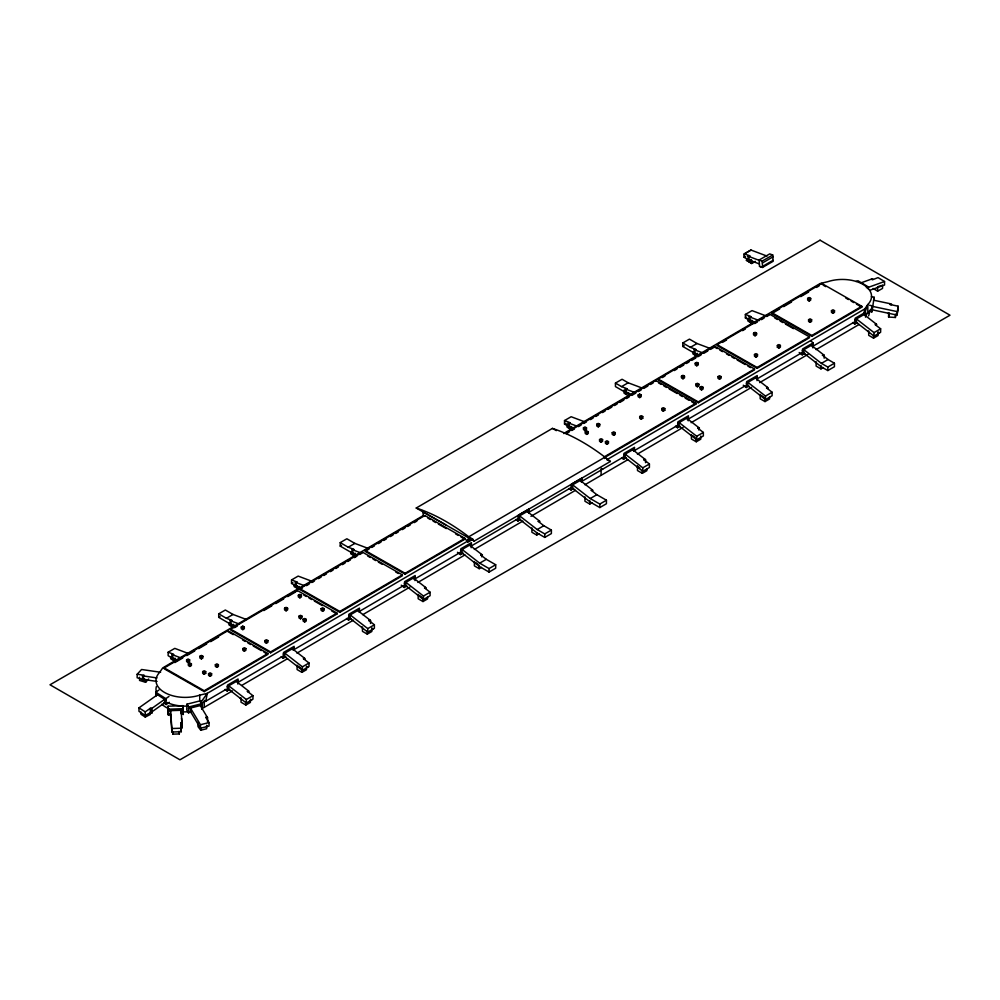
<?xml version="1.0" encoding="UTF-8"?>
<svg xmlns="http://www.w3.org/2000/svg" width="1000" height="1000" viewBox="0 0 1000 1000"><rect width="100%" height="100%" fill="white"/><g stroke="black" fill="none" stroke-linecap="round" stroke-linejoin="round"><path stroke-width="1.5" d="M183.075 705.675L183.287 714.463L183.075 705.675L168.1 706.188L168.312 714.975L171.312 714.875M168.312 714.975L168.1 706.188M202.162 709.325L202.387 703.538L200.688 700.7L186.95 704.188L186.737 709.975L188.425 712.8L191.175 712.113M188.425 712.8L188.65 707.013L186.95 704.188M200.538 702.237L200.688 700.7M868.138 288.85L868.4 286.975L857.987 280.75L855.962 281.475M225.1 689.425L227.087 690.975L227.475 685.125L238.088 679L237.825 684.062M281.163 656.75L283.15 658.3L283.538 652.438L294.15 646.325L293.888 650.225M346.525 618.525L348.512 620.075L348.9 614.225L359.513 608.1L359.25 612M401.238 585.175L404.225 587.5L404.613 581.65L415.225 575.525L414.963 580.588M457.463 552.3L460.45 554.625L460.85 548.775L471.45 542.65L471.188 547.725M515.962 519.462L517.95 521.013L518.35 515.163L528.95 509.038L528.688 512.938M569.012 488.45L571 490L571.388 484.15L582 478.025L581.737 481.925M621.55 457.725L623.538 459.275L623.925 453.425L634.538 447.3L634.275 451.2M675.487 426.188L677.487 427.738L677.875 421.887L688.475 415.763L688.225 420.825M743.263 385.213L746.25 387.537L746.637 381.675L757.25 375.562L756.988 380.625M799.188 352.512L802.175 354.837L802.562 348.988L813.175 342.863L811.175 341.312M812.913 347.925L813.175 342.863M852.775 322.537L854.775 324.087L855.163 318.225L865.763 312.1L865.512 317.175M604.7 458.537L604.975 457.15L468.762 536.788L467.688 542.325L473.088 539.175M863.812 314.15L864.825 308.9L867.825 304.525A29.188 16.85 0 0 0 862.862 284.3A29.188 16.85 0 0 0 827.788 281.688L820.238 283.475L563.612 433.525M869.038 311.312L871.838 311.9L872.025 311.05L874.163 297.262L871.363 296.675M871.838 311.9L872.425 309.037M890.263 304.538L898.088 306.188L898.088 309.688L896.975 315.062L888.462 313.263L888.587 312.65L888.587 317.025L895.387 317.488L895.9 315.038M890.263 304.688L890.425 303.762M888.587 317.025L889.35 313.337M891.338 304.762L891.488 303.988L873.538 300.188M896.975 315.062L898.088 306.188M872.025 307.562L872.387 305.863L869.587 305.275M873.8 298.962L874.163 297.262M864.812 312.688L867.825 304.525L867.825 313.275L865.562 315.025M200.575 702.712L207.288 693.35L472 538.575M157.062 681.438L143.488 679.463L144.113 678.775L144.113 679.9L137.162 677.763L137.162 674.262L141.562 669.488L160.6 672.262M144.113 679.9L142.537 680.288L142.537 675.825L144.113 675.275M143.488 676.112L144.113 675.438M142.537 680.288L143.162 675.138L137.162 674.262M139.562 677.275L139.562 680.438L145.612 682.288L148.625 679.013M156.062 696.137L155.8 692.225L158.938 690M152 708.45L150.312 708.288L150.312 712.763L152 712.913L151.113 712.35L145.25 715.375L138.975 711.35L138.975 707.85L157.5 694.725M150.375 714.425L145.275 717.062L145.25 711.875L150.312 708.288L151.2 708.863L151.2 713.337M151.2 708.863L164.65 699.325L164.65 702.825L152 711.8L151.113 711.225M169.363 702.3L166.225 704.538L165.812 698.662L168.962 696.438M416.238 508.025L552.413 428.4A195.8 113.763 59.7 0 1 610.4 461.463L474.212 541.075L416.238 508.025A195.8 113.763 59.7 0 1 474.212 541.075M422.762 511.75L445.662 524.8M424.888 515.513L365.1 550.475L365.1 551.35L405.1 574.163L464.9 539.2L464.9 538.325L424.888 515.513L424.888 516.388L423.363 515.525L162.7 667.925L159.7 672.312A29.188 16.85 0 0 0 164.662 692.525A29.188 16.85 0 0 0 199.737 695.138L207.288 693.35L205.763 701.225L200.95 703.35M164.225 667.925L227.9 630.688L267.913 653.5L267.913 654.375L204.237 691.612L164.225 668.8L164.225 667.925L204.237 690.738L267.913 653.5M230.613 629.113L297 590.288L337.013 613.1L337.013 613.975L270.625 652.8L230.613 629.987L230.613 629.113L270.625 651.925L337.013 613.1M299.825 588.638L362.337 552.087L402.35 574.9L402.35 575.775L339.837 612.325L299.825 589.513L299.825 588.638L339.837 611.45L402.35 574.9M565.1 433.537L655.825 380.487L695.837 403.3L695.837 404.175L605.125 457.225M658.25 379.075L714.5 346.188L754.513 369L754.513 369.875L698.263 402.762L658.25 379.95L658.25 379.075L698.263 401.887L754.513 369M757.113 368.35L717.1 345.538L717.1 344.663L769.438 314.075L809.45 336.875L809.45 337.75L757.125 368.35L757.125 367.475L809.45 336.875M771.825 312.663L821.762 283.475L861.775 306.288L861.775 307.162L811.85 336.35L771.825 313.538L771.825 312.663L811.85 335.475L861.775 306.288M174.838 662.588L182.8 657.938M186.775 655.612L194.737 650.962M198.713 648.637L206.675 643.975M210.65 641.65L218.612 637M234.6 627.65L237.25 626.1M263.8 610.575L271.775 605.913M275.75 603.587L283.725 598.925M287.7 596.6L295.675 591.938M299.825 589.513L302.488 587.962M306.475 585.625L309.137 584.075M311.8 582.513L314.462 580.962M318.45 578.625L321.112 577.075M323.775 575.513L326.425 573.962M330.425 571.625L333.075 570.075M335.737 568.513L338.4 566.962M342.388 564.625L345.05 563.075M347.713 561.512L350.375 559.963M354.363 557.625L357.025 556.075M359.675 554.513L362.337 552.962L362.337 552.087M366.425 550.575L369.087 549.025M371.737 547.463L374.4 545.913M378.387 543.587L381.037 542.025M383.7 540.475L386.362 538.925M390.337 536.587L393 535.037M395.662 533.488L398.312 531.925M402.3 529.6L404.963 528.05M407.612 526.487L410.275 524.938M414.263 522.612L416.912 521.05M566.438 433.625L569.113 432.075M571.775 430.513L574.45 428.95M578.45 426.613L581.112 425.05M583.787 423.488L586.45 421.925M590.462 419.588L593.125 418.025M595.788 416.463L598.462 414.913M602.463 412.562L605.138 411.012M607.8 409.45L611.8 407.113M614.475 405.55L617.137 403.988M619.812 402.425L623.812 400.087M626.475 398.525L629.15 396.962M631.812 395.412L635.812 393.062M638.488 391.512L641.15 389.95M643.825 388.387L647.825 386.05M650.487 384.487L653.162 382.925M662.275 377.6L664.95 376.037M674.325 370.55L677 368.988M679.675 367.425L683.7 365.075M686.375 363.512L689.05 361.938M691.737 360.375L695.75 358.025M698.425 356.463L701.112 354.888M703.787 353.325L707.8 350.975M710.487 349.412L714.5 347.062L714.5 346.188M722.475 342.4L726.5 340.05M742.6 330.637L745.288 329.062M754.675 323.575L757.362 322M761.388 319.65L764.062 318.087M766.75 316.512L769.438 314.95L769.438 314.075M771.825 313.538L779.712 308.938M783.662 306.625L791.538 302.025M800.738 296.637L808.625 292.025M816.513 287.425L819.137 285.887M241.275 627.025L242.787 626.138L244.312 627.013L244.312 628.763L242.8 629.637L241.275 628.775L241.275 627.025L242.8 627.888L244.312 627.013M638.15 394.975L639.663 394.1L641.188 394.963L641.188 396.712L639.675 397.6L638.15 396.725L638.15 394.975L639.675 395.85L641.188 394.963M186.6 659.85L188.1 658.975L189.625 659.837L189.625 661.587L188.125 662.475L186.6 661.6L186.6 659.85L188.125 660.725L189.625 659.837M583.462 427.812L584.975 426.925L586.5 427.8L586.5 429.55L584.987 430.425L583.462 429.562L583.462 427.812L584.987 428.675L586.5 427.8M298.35 595.225L299.862 594.35L301.388 595.212L301.388 596.962L299.875 597.85L298.35 596.975L298.35 595.225L299.875 596.1L301.388 595.212M695.225 363.188L696.737 362.3L698.263 363.175L698.263 364.925L696.75 365.8L695.225 364.938L695.225 363.188L696.75 364.05L698.263 363.175M199.862 656.287L201.375 655.4L202.9 656.275L202.9 658.025L201.388 658.9L199.862 658.037L199.862 656.287L201.388 657.15L202.9 656.275M596.737 424.237L598.237 423.363L599.763 424.225L599.763 425.975L598.263 426.863L596.737 425.988L596.737 424.237L598.263 425.112L599.763 424.225M188.375 663.825L189.875 662.938L191.4 663.812L191.4 665.562L189.9 666.438L188.375 665.575L188.375 663.825L189.9 664.688L191.4 663.812M585.25 431.775L586.75 430.9L588.275 431.763L588.275 433.512L586.775 434.4L585.25 433.525L585.25 431.775L586.775 432.65L588.275 431.763M284.575 608.2L286.087 607.325L287.613 608.2L287.613 609.95L286.1 610.825L284.575 609.95L284.575 608.2L286.1 609.075L287.613 608.2M681.45 376.163L682.962 375.288L684.488 376.15L684.488 377.9L682.975 378.787L681.45 377.912L681.45 376.163L682.975 377.038L684.488 376.15M202.675 671.6L204.175 670.725L205.7 671.587L205.7 673.337L204.2 674.225L202.675 673.35L202.675 671.6L205.7 673.337M599.55 439.562L601.05 438.675L602.575 439.55L602.575 441.3L601.075 442.175L599.55 441.312L599.55 439.562L601.075 440.425L602.575 439.55M215.362 664.712L216.863 663.825L218.388 664.7L218.388 666.45L216.875 667.325L215.362 666.45L215.362 664.712L216.875 665.575L218.388 664.7M242.838 648.575L244.338 647.688L245.863 648.562L245.863 650.312L244.363 651.188L242.838 650.325L242.838 648.575L244.363 649.438L245.863 648.562M612.225 432.663L613.737 431.788L615.262 432.65L615.262 434.4L613.75 435.288L612.225 434.412L612.225 432.663L613.75 433.537L615.262 432.65M639.712 416.525L641.213 415.65L642.738 416.512L642.738 418.263L641.237 419.15L639.712 418.275L639.712 416.525L642.738 418.263M298.975 616.175L300.487 615.3L302.013 616.175L302.013 617.925L300.5 618.8L298.975 617.925L298.975 616.175L300.5 617.05L302.013 616.175M695.85 384.137L697.35 383.263L698.875 384.125L698.875 385.875L697.375 386.763L695.85 385.887L695.85 384.137L697.375 385.012L698.875 384.125M205.7 671.587L204.2 672.475L204.2 674.225M642.738 416.512L641.237 417.4L641.237 419.15M264.887 640.588L266.388 639.7L267.913 640.575L267.913 642.325L266.413 643.2L264.887 642.337L264.887 640.588L266.413 641.45L267.913 640.575M661.762 408.537L663.263 407.663L664.788 408.525L664.788 410.275L663.288 411.163L661.762 410.288L661.762 408.537L664.788 410.275M208.575 673.675L210.075 672.8L211.6 673.662L211.6 675.413L210.1 676.3L208.575 675.425L208.575 673.675L210.1 674.55L211.6 673.662M605.45 441.637L606.95 440.75L608.475 441.625L608.475 443.375L606.975 444.25L605.45 443.387L605.45 441.637L606.975 442.5L608.475 441.625M321.125 608.638L322.625 607.75L324.15 608.625L324.15 610.375L322.65 611.25L321.125 610.388L321.125 608.638L322.65 609.5L324.15 608.625M718 376.587L719.5 375.712L721.025 376.575L721.025 378.325L719.525 379.212L718 378.338L718 376.587L719.525 377.463L721.025 376.575M303.15 619.362L304.662 618.475L306.188 619.35L306.188 621.1L304.675 621.975L303.15 621.112L303.15 619.362L304.675 620.225L306.188 619.35M700.025 387.312L701.538 386.438L703.062 387.312L703.062 389.062L701.55 389.938L700.025 389.062L700.025 387.312L701.55 388.188L703.062 387.312M664.788 408.525L663.288 409.412L663.288 411.163M405.112 574.163L405.112 573.288L464.9 538.325M603.775 457.137L695.837 403.3M468.225 539.562L470.925 537.987M606.862 459.725L864.825 308.9M225.912 689.45L205.763 701.225L204.237 700.362M238.012 682.375L282.35 656.45M293.1 650.163L348.188 617.95M358.938 611.675L403.275 585.75M414.025 579.462L461.05 551.962M470.475 546.462L517.675 518.862M528.462 512.55L570.275 488.113M581.062 481.8L624.138 456.613M633.55 451.112L677.887 425.188M687.288 419.688L745.062 385.913M757.163 378.837L801.5 352.912M812.25 346.625L853.9 322.275M201.588 708.688A27.05 15.613 0 0 0 204.237 707.362L232.45 690.863M241.863 685.362L287.538 658.65M296.95 653.15L353.387 620.163M362.788 614.663L409.812 587.163M417.875 582.45L464.9 554.95M474.35 549.438L522.888 521.05M530.988 516.312L575.487 490.3M584.925 484.775L627.987 459.6M637.388 454.1L683.075 427.4M691.137 422.675L751.6 387.325M759.663 382.612L808.037 354.338M816.1 349.625L859.087 324.475M807.663 298.387L809.175 297.512L810.688 298.387L810.688 300.138L809.175 301.012L807.663 300.138L807.663 298.387L809.175 299.262L810.688 298.387M753.55 333.175L755.075 332.3L756.587 333.175L756.587 334.925L755.075 335.8L753.55 334.925L753.55 333.175L755.075 334.05L756.587 333.175M808.575 319.713L810.088 318.825L811.612 319.7L811.612 321.45L810.1 322.325L808.575 321.45L808.575 319.713L810.1 320.575L811.612 319.7M754.475 354.5L755.987 353.625L757.5 354.5L757.5 356.25L755.987 357.125L754.475 356.25L754.475 354.5L755.987 355.375L757.5 354.5M831.475 310.637L832.987 309.762L834.5 310.637L834.5 312.387L832.987 313.263L831.475 312.387L831.475 310.637L832.987 311.512L834.5 310.637M777.362 345.438L778.875 344.562L780.387 345.438L780.387 347.188L778.875 348.062L777.362 347.188L777.362 345.438L778.875 346.312L778.875 348.062M777.362 347.188L780.387 345.438M749.075 260.125L744.262 257.35L744.262 253.85L750.888 250.012L767.025 256.087M751.038 250.075L744.412 253.9L744.412 257.425M744.262 257.35L745.588 256.575M751.15 259.788L748.888 261.1L748.125 260.663L748.125 256.2L749.825 255.938M748.275 256.262L749.375 255.625L744.262 253.85M749.825 256.087L748.888 256.637L748.888 261.1M755.4 261.337L751.65 263.5L746.35 260.175L751.875 263.1M749.825 259.438L748.888 259.988L759.463 263.962M751.65 263.062L754.038 261.6M754.262 261.725L751.65 263.238L746.35 260.175M759.125 260.012L769.737 253.888L772.725 255.012L773.112 261.312L762.513 267.438L759.525 266.312L759.125 260.012L762.113 261.137L772.725 255.012M759.525 266.312L762.513 267.438L762.375 263.012L772.987 256.887M762.375 266.5L772.987 260.375M693.962 352.9L682.812 346.463L682.812 342.962L689.438 339.125L697.025 343.512L710.562 348.6M627.1 392.212L627.1 393.325L615.438 386.587L615.438 383.088L622.075 379.263L628.175 382.788L643.05 388.387M353.8 553.95L340.225 546.112L340.225 542.612L346.863 538.775L354.862 543.4L368.4 548.5M229.963 623.837L218.713 617.337L218.713 613.837L225.338 610.013L233.038 614.462L246.575 619.55M682.812 346.463L684.137 345.688M340.225 546.112L341.55 545.337M218.713 617.337L220.037 616.575M748.975 320.025L745.375 317.95L745.375 314.45L752 310.613L765.537 315.712M615.438 383.088L621.538 386.613L628.175 382.788M682.812 342.962L690.387 347.337L697.025 343.512M568.125 426.15L564.513 424.062L564.513 420.562L571.15 416.737L584.688 421.825M295.138 585.513L291.537 583.425L291.537 579.925L298.163 576.1L313.05 581.7M340.225 542.612L348.237 547.238L354.862 543.4M745.375 317.95L746.7 317.175M218.713 613.837L226.4 618.288L233.038 614.462M173.713 658.913L168.15 655.7L168.15 652.2L174.788 648.375L188.312 653.475M752.262 320.387L750 321.7L749.237 321.262L749.237 316.8L750.938 316.537M564.513 424.062L565.85 423.3M628.438 392.562L626.163 393.875L625.4 393.438L625.4 388.975L627.1 388.713M750 317.238L750.938 316.688M697.288 353.288L695.013 354.6L694.262 354.162L694.262 349.7L695.962 349.438M626.163 389.412L627.1 388.862M571.413 426.512L569.138 427.825L568.387 427.388L568.387 422.925L570.087 422.663M695.013 350.138L695.962 349.588M291.537 583.425L292.863 582.663M570.087 422.812L569.138 423.363L569.138 427.825M300.975 587.875L296.163 586.075L297.1 585.525L297.1 586.638L295.4 586.75L295.4 582.288L297.1 582.025M355.138 553.175L352.863 554.487L352.1 554.05L352.1 549.587L353.8 549.325M233.3 624.237L231.025 625.55L230.275 625.112L230.275 620.638L231.975 620.388M175.05 658.15L172.775 659.463L172.013 659.025L172.013 654.562L173.713 654.45L172.775 655M296.163 582.725L297.1 582.175M352.863 550.025L353.8 549.487M749.237 321.262L750.938 321.163L750.938 320.037M231.025 621.075L231.975 620.538M625.4 393.438L626.35 392.887M694.262 354.162L695.962 354.05M568.387 427.388L570.087 427.275L570.087 426.163M352.1 554.05L353.05 553.513M230.275 625.112L231.975 625M172.013 659.025L172.963 658.475M854.9 319.8L865.512 313.675M802.3 350.55L812.913 344.438M746.375 383.25L756.988 377.125M677.613 423.462L688.225 417.337M623.675 455L634.275 448.875M571.125 485.725L581.737 479.6M518.088 516.737L528.688 510.613M460.588 550.35L471.188 544.225M404.363 583.225L414.963 577.1M854.9 323.3L856.413 322.425L856.413 318.925L874.013 332.625L874.013 336.125L880.638 332.287L880.638 328.787L875.075 324.613L876.012 323.913M348.65 615.8L359.25 609.675M802.3 354.05L803.825 353.175L803.825 349.675L821.413 363.375L827.812 367.062L834.438 363.237L834.438 366.737L827.812 370.562L821.413 366.875L803.825 353.175M283.288 654.013L293.888 647.887M854.775 324.087L857.425 322.55M746.375 386.75L747.887 385.875L747.887 382.375L765.487 396.075L765.487 399.575L772.113 395.737L772.113 392.238L766.55 387.912M227.213 686.688L237.825 680.575M802.175 354.837L804.825 353.3M677.613 426.95L679.125 426.075L679.125 422.587L696.725 436.275L696.725 439.775L703.35 435.95L703.35 432.45L697.788 428.113M623.675 458.488L625.188 457.612L625.188 454.125L642.775 467.812L642.775 471.312L649.412 467.488L649.412 463.988L643.838 459.65M746.25 387.537L748.9 386M571.125 489.212L572.638 488.338L572.638 484.85L590.237 498.537L599.812 504.062L606.438 500.225L606.438 503.725L599.812 507.562L590.237 502.038L572.638 488.338M677.487 427.738L680.138 426.213M623.538 459.275L626.188 457.75M518.088 520.225L519.6 519.35L519.6 515.862L537.2 529.55L544.75 533.913L551.388 530.087L551.388 533.587L544.75 537.413L537.2 533.05L519.6 519.35M460.588 553.837L462.1 552.962L462.1 549.475L479.688 563.162L489.05 568.575L495.688 564.738L495.688 568.237L489.05 572.075L479.688 566.663L462.1 552.962M571 490L573.65 488.462M404.363 586.712L405.875 585.837L405.875 582.35L423.462 596.038L423.462 599.538L430.1 595.712L430.1 592.212L424.525 587.875M517.95 521.013L520.612 519.475M460.45 554.625L463.113 553.1M348.65 619.288L350.163 618.413L350.163 614.925L367.75 628.612L367.75 632.112L374.387 628.288L374.387 624.788L368.812 620.45M404.225 587.5L406.875 585.975M283.288 657.513L284.8 656.637L284.8 653.138L302.387 666.838L302.387 670.337L309.025 666.5L309.025 663L303.45 658.675M227.213 690.188L228.725 689.312L228.725 685.812L246.325 699.513L246.325 703.012L252.95 699.175L252.95 695.675L247.387 691.35M348.512 620.075L351.163 618.55M283.15 658.3L285.8 656.762M227.087 690.975L229.737 689.438M822.475 355.213L823.425 354.663M766.55 388.062L767.5 387.362M875.825 325.05L876.775 324.5L863.988 314.55M822.475 355.363L824.175 355.25L811.4 345.312M697.788 428.263L698.725 427.725M643.838 459.8L644.788 459.1M767.312 388.5L768.25 387.95L755.475 378M591.3 490.375L592.25 489.825M698.538 428.7L699.488 428.162L686.7 418.212M538.263 521.388L539.2 520.837M644.6 460.238L645.55 459.7L632.762 449.75M856.413 322.425L867.95 331.4L868.7 330.962L868.7 335.337L873.55 338.137L878.088 335.513L878.088 333.4M480.763 555L481.7 554.612M591.3 490.525L593 490.412L580.225 480.475M815.35 362.15L816.112 361.712L816.112 366.087L820.95 368.888L823.225 367.575M424.525 588.025L425.475 587.337M538.263 521.538L539.963 521.425L527.175 511.488M759.425 394.85L760.188 394.412L760.188 398.787L765.025 401.587L769.575 398.963L769.575 396.85M368.812 620.6L369.762 619.913M480.763 555.163L482.463 555.05L469.675 545.1M690.662 435.062L691.413 434.625L691.413 439L696.263 441.788L700.8 439.162L700.8 436.012M303.45 658.825L304.4 658.125M425.288 588.462L426.238 587.925L413.45 577.975M625.188 457.612L636.712 466.6L637.475 466.163L639.9 468.038M247.387 691.5L248.337 690.8M369.575 621.038L370.525 620.5L357.738 610.55M304.212 659.262L305.163 658.713L292.375 648.763M248.15 691.938L249.088 691.388L236.312 681.45M473.638 561.95L474.387 561.512L474.387 565.887L479.225 568.688L481.5 567.375M417.4 594.825L418.162 594.388L418.162 598.763L423 601.55L427.55 598.925L427.55 596.825M350.163 618.413L361.688 627.4L362.45 626.962L362.45 631.337L367.287 634.125L371.838 631.5L371.838 628.35L373.062 629.05L371.838 628.1M240.263 698.288L241.025 697.85L241.025 702.225L245.863 705.025L250.413 702.4L250.413 700.288M874.013 332.625L880.638 328.787M821.413 363.375L828.05 359.538L834.438 363.237M765.487 396.075L772.113 392.238M696.725 436.275L703.35 432.45M642.775 467.812L649.412 463.988M590.237 498.537L596.862 494.7L606.438 500.225M537.2 529.55L543.825 525.712L551.388 530.087M479.688 563.162L486.325 559.338L495.688 564.738M423.462 596.038L430.1 592.212M367.75 628.612L374.387 624.788M302.387 666.838L309.025 663M246.325 699.513L252.95 695.675M637.475 466.163L637.475 470.538L642.312 473.325L646.862 470.7L646.862 468.6M584.938 496.875L584.938 501.25L589.775 504.05L592.05 502.738M531.888 527.888L531.888 532.263L536.725 535.062L539 533.75M297.087 665.175L297.087 669.55L301.925 672.35L306.475 669.725L306.475 667.613M871.438 279.1L872.375 279.812L878.037 277.613L884.55 281.512L884.55 285.012L869.587 290.387M873.175 288.488L877.638 291.163L882.562 288.412L882.562 285.012M860.562 283.012L872.212 278.825L873.138 279.375M866.375 287.7L868.4 286.975M868.025 287.462L884.55 281.512M877.638 291.163L877.638 286.788L881.338 285.45M188.65 707.013L202.387 703.538M188.5 708.55L202.237 705.062M188.5 712.038L190.463 711.538L200.463 728.238L209.05 726.062L209.05 722.562L205.888 717.275M205.888 717.425L207.113 716.963M206.325 718L207.55 717.688L207.55 722.15M190.463 711.538L190.463 708.05L200.463 724.737L209.05 722.562M198 722.237L198 726.612L200.75 730.238L206.637 728.737L206.637 725.588L207.338 726.5L206.637 725.337M168.35 709.212L183.325 708.7M168.325 710.725L183.3 710.212M168.325 714.225L170.463 714.15L171.938 732.025L181.3 731.712L180.837 722.55M183.3 713.713L181.163 713.787L181.163 710.288L182.237 727.738L180.9 727.788L180.9 723.325L182.237 723.275M180.837 722.7L182.162 722.663M180.837 726.05L182.162 726L181.525 718.175M180.837 727.175L182.237 727.738M170.463 714.15L170.463 710.662L171.938 728.525L181.3 728.213M172.638 731.525L172.9 734.15L179.325 733.938L179.325 731.825M142.537 675.825L157 677.938M896.975 311.562L872.275 306.337L872.275 309.825L888.462 313.263M748.125 256.2L759.575 260.512M745.375 314.45L750.188 316.25M749.237 316.8L759.35 320.613M750 320.588L754.812 322.4M690.387 347.337L695.2 349.15M694.262 349.7L703.037 353M695.013 353.475L699.837 355.288M621.538 386.613L626.35 388.425M625.4 388.975L634.175 392.275M626.163 392.762L630.975 394.562M564.513 420.562L569.325 422.375M568.387 422.925L577.163 426.225M569.138 426.7L573.962 428.512M348.237 547.238L353.05 549.05M352.1 549.587L360.875 552.9M357.675 555.188L352.863 553.375M291.537 579.925L296.35 581.737M295.4 582.288L304.175 585.588M226.4 618.288L231.213 620.1M230.275 620.638L239.05 623.95M235.85 626.237L231.025 624.425M168.15 652.2L172.963 654.013M172.013 654.562L182.125 658.363M177.587 660.15L172.775 658.35M823.112 285.113L825.775 286.637M845.775 298.038L848.438 299.562M851.112 301.075L853.775 302.6M856.45 304.125L861.775 307.162M774.775 317.987L777.45 319.513M780.113 321.037L782.775 322.55M785.45 324.075L793.45 328.638M717.1 344.663L757.125 367.475M714.513 347.062L717.175 348.587M719.85 350.112L722.513 351.625M726.513 353.913L729.175 355.425M731.85 356.95L734.513 358.475M737.175 359.988L745.175 364.55M747.85 366.075L750.512 367.6M658.5 382.887L661.175 384.412M663.838 385.938L666.513 387.45M669.175 388.975L677.175 393.537M679.837 395.05L682.513 396.575M685.175 398.1L689.175 400.375M691.838 401.9L695.837 404.175M552.413 428.4L556.337 430.637M607 459.525L610.4 461.463M601.125 468.312L602.65 469.175M427.738 518.013L430.4 519.525M433.05 521.05L435.712 522.562M438.363 524.075L446.325 528.612M455.613 533.913L458.275 535.425M460.925 536.938L467.95 540.938M365.1 550.475L405.112 573.288M367.688 556.013L370.35 557.525M373.013 559.05L375.688 560.575M378.35 562.087L382.35 564.375M395.688 571.975L398.35 573.5M303.675 594.975L306.35 596.5M309.012 598.013L311.675 599.538M314.35 601.05L322.35 605.612M331.675 610.938L337.013 613.975M233.25 634.612L227.913 631.575L227.9 630.688M242.575 639.938L245.25 641.462M247.913 642.975L250.575 644.5M253.25 646.012L261.25 650.575M263.913 652.1L266.575 653.625M878.088 332.35L879.312 333.062L878.088 332.113M697.788 356.725L692.938 353.938L692.938 351.825M570.7 429.25L567.062 427.163L567.062 424M355.625 556.625L350.788 553.825L350.788 551.725M306.475 666.562L307.7 667.275L306.475 666.325M250.413 699.237L251.625 699.95M175.538 661.587L170.7 658.8L170.7 656.688M877.638 286.788L878.388 287.225M155.8 692.225L165.812 698.662M156.062 693.8L166.088 700.25M164.65 702.825L166.088 703.737M163.725 702.925L166.225 704.538M138.975 707.85L145.25 711.875M145.275 717.062L140.988 714.3L140.988 712.038M867.95 331.4L874.013 336.125M823.238 355.8L828.05 359.538M761.388 395.363L765.025 398.188L765.025 401.587M747.887 385.875L765.487 399.575M692.625 435.562L695.05 437.45M679.125 426.075L696.725 439.775M636.712 466.6L642.775 471.312M592.062 490.962L596.862 494.7M539.012 521.975L543.825 525.712M481.512 555.6L486.325 559.338M475.6 562.45L478.025 564.338M419.375 595.325L423 598.15L423 601.55M405.875 585.837L423.462 599.538M361.688 627.4L367.75 632.112M298.3 666.125L300.712 668M284.8 656.637L302.387 670.337M228.725 689.312L246.325 703.012M200.275 705.562L207.55 717.688M422.587 510.588L423.363 515.525M762.113 261.137L762.375 263.012M180.9 727.788L181.3 731.712M179.05 731.3L179.325 733.938M895.387 314.088L895.387 317.488M873.55 335.863L873.55 338.137M832.987 311.512L832.987 313.263M827.812 367.062L827.812 370.562M824.175 355.25L824.175 358.225M821.762 283.475L821.762 284.35M820.95 365.487L820.95 368.888M811.85 335.475L811.85 336.35M810.1 320.575L810.1 322.325M809.175 299.262L809.175 301.012M755.987 355.375L755.987 357.125M755.075 334.05L755.075 335.8M752.763 320.913L752.763 323.837L747.925 321.037L747.925 318.938M751.65 260.225L751.65 263.5M750 317.087L750 321.7M719.525 377.463L719.525 379.212M701.55 388.188L701.55 389.938M698.725 427.562L698.725 429.95M698.263 401.887L698.263 402.762M697.375 385.012L697.375 386.763M696.75 364.05L696.75 365.8M696.263 438.387L696.263 441.788M695.013 349.975L695.013 354.6M682.975 377.038L682.975 378.787M655.825 380.487L655.825 381.362M645.55 459.7L645.55 462.675M642.312 469.925L642.312 473.325M639.663 394.1L639.675 397.6M628.925 393.088L628.925 396L624.087 393.212L624.087 390.05M626.163 389.263L626.163 393.875M613.75 433.537L613.75 435.288M606.975 442.5L606.975 444.25M601.075 440.425L601.075 442.175M601.112 469.712L601.112 475.312M599.812 504.062L599.812 507.562M598.263 425.112L598.263 426.863M589.775 500.65L589.775 504.05M586.775 432.65L586.775 434.4M584.987 428.675L584.987 430.425M571.912 427.038L571.912 429.95M544.75 533.913L544.75 537.413M536.725 532.788L536.725 535.062M489.05 568.575L489.05 572.075M481.7 554.462L481.7 556.838M479.225 565.275L479.225 568.688M370.525 620.5L370.525 623.475M367.287 630.725L367.287 634.125M352.863 549.875L352.863 554.487M339.837 611.45L339.837 612.325M322.65 609.5L322.65 611.25M304.675 620.225L304.675 621.975M301.925 668.95L301.925 672.35M300.5 617.05L300.5 618.8M299.875 596.1L299.875 597.85M298.925 586.4L298.925 589.312L294.088 586.525L294.088 584.412M297 590.288L297 591.163M296.163 582.575L296.163 587.188M286.1 609.075L286.1 610.825M270.625 651.925L270.625 652.8M266.413 641.45L266.413 643.2M245.863 701.625L245.863 705.025M244.363 649.438L244.363 651.188M242.787 626.138L242.8 629.637M233.8 624.763L233.8 627.675L228.95 624.875L228.95 622.775M231.025 620.925L231.025 625.55M216.875 665.575L216.875 667.325M210.1 674.55L210.1 676.3M204.237 690.738L204.237 691.612M204.237 701.762L204.237 707.362M201.388 657.15L201.388 658.9M200.75 727.962L200.75 730.238M200.463 724.737L200.463 728.238M199.737 695.138L199.737 700.975M189.9 664.688L189.9 666.438M188.125 660.725L188.125 662.475M182.162 722.5L182.162 727.125M172.9 731.888L172.9 734.15M172.775 654.85L172.775 659.463M171.938 728.525L171.938 732.025M152 708.3L152 712.913M145.612 679.375L145.612 682.288M143.488 675.962L143.488 680.575M190.812 711.55A27.05 15.613 0 0 1 182.413 711.812M168.825 708.725A27.05 15.613 0 0 1 161.863 704.2M870.638 309.212A29.188 16.85 0 0 1 867.825 313.275M869.4 311.875A27.05 15.613 0 0 1 868.562 315.887M188.263 706.038A29.188 16.85 0 0 1 166.925 702.438M156.475 692.375A29.188 16.85 0 0 1 156.375 686.55M820.05 240.2L50 684.788L179.95 759.8L950 315.212L820.05 240.2"/></g></svg>
